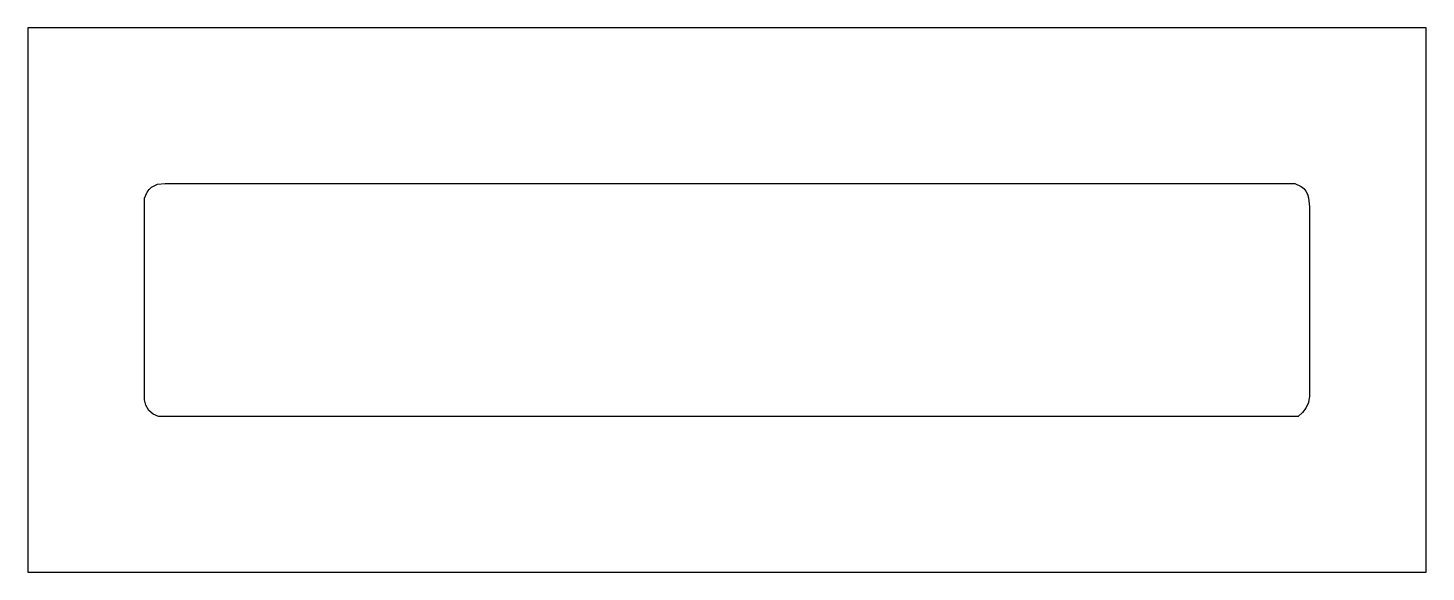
# Model space of a CAD drawing. Header units: inches. Extents: x 0 to 36, y 0 to 14.
import ezdxf

# ---------------------------------------------------------------- set-up
doc = ezdxf.new("R2010")
doc.units = ezdxf.units.IN
doc.header["$MEASUREMENT"] = 0
doc.layers.add('CUT', color=1, linetype='Continuous')

msp = doc.modelspace()

# ---------------------------------------------------------------- linework, layer by layer
at = {"layer": 'CUT'}
for points in [[(0, 0), (36, 0), (36, 14), (0, 14)], [(3.031, 4.291), (3, 4.434), (3, 9.621), (3.066, 9.771), (3.118, 9.842), (3.183, 9.901), (3.339, 9.978), (3.529, 10), (32.624, 10), (32.782, 9.924), (32.85, 9.87), (32.905, 9.803), (32.945, 9.725), (32.975, 9.629), (33, 9.398), (33, 4.524), (32.972, 4.363), (32.909, 4.214), (32.815, 4.103), (32.706, 4), (3.362, 4), (3.226, 4.061), (3.114, 4.153)]]:
    msp.add_lwpolyline(points, close=True, dxfattribs=at)

doc.saveas('drawing.dxf')
